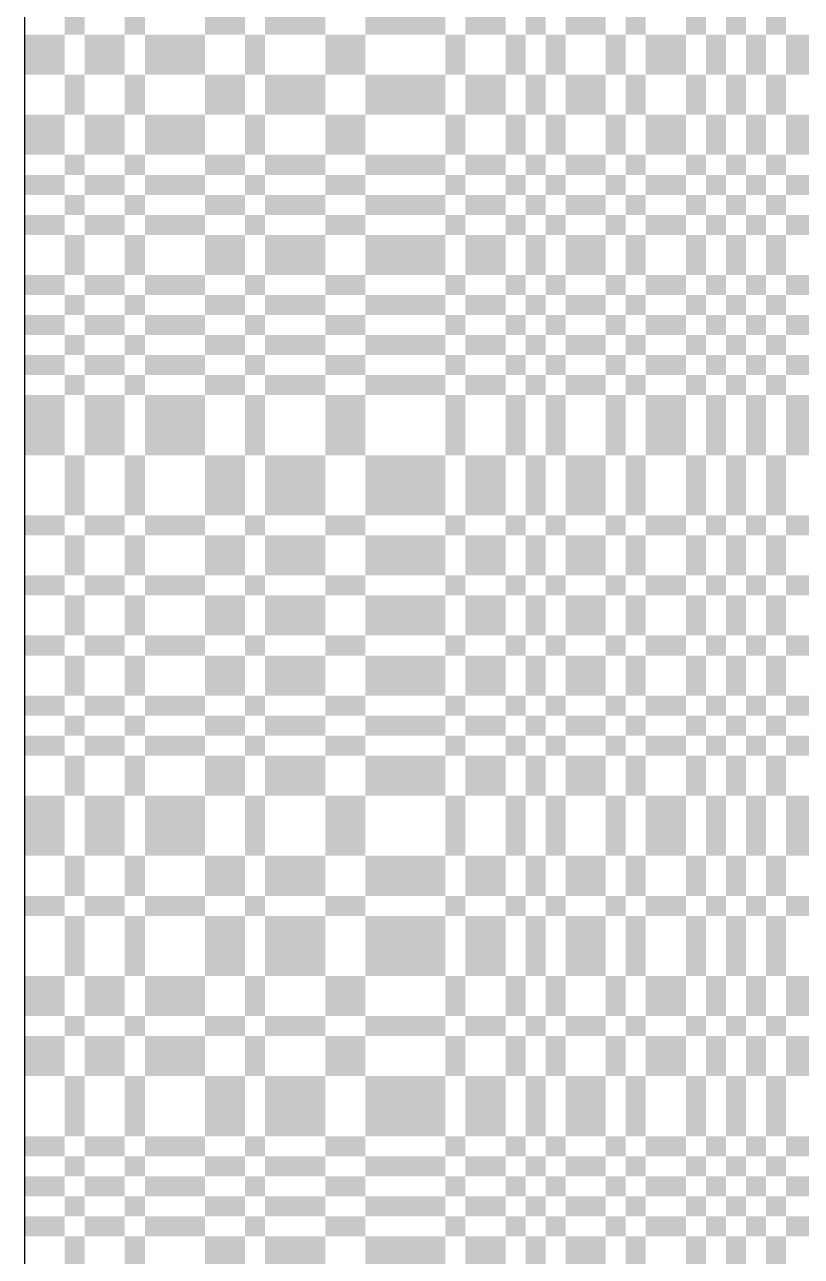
# Model space of a CAD drawing. Extents: x 0 to 200, y 0 to 200.
# Drawn here: x 20 to 35.51, y 75.6 to 100.2 of the extents above; entities that cross this region are included whole.
import ezdxf

# ---------------------------------------------------------------- set-up
doc = ezdxf.new("R2010")
doc.units = 0

msp = doc.modelspace()

# ---------------------------------------------------------------- linework, layer by layer
at = {"layer": 'CHROME'}
for points in [[(20.8, 100), (21.2, 100), (20.8, 100.4), (21.2, 100.4)], [(22, 100), (22.4, 100), (22, 100.4), (22.4, 100.4)], [(23.6, 100), (24.4, 100), (23.6, 100.4), (24.4, 100.4)], [(24.8, 100), (26, 100), (24.8, 100.4), (26, 100.4)], [(26.8, 100), (28.4, 100), (26.8, 100.4), (28.4, 100.4)], [(28.8, 100), (29.6, 100), (28.8, 100.4), (29.6, 100.4)], [(30, 100), (30.4, 100), (30, 100.4), (30.4, 100.4)], [(30.8, 100), (31.6, 100), (30.8, 100.4), (31.6, 100.4)], [(32, 100), (32.4, 100), (32, 100.4), (32.4, 100.4)], [(33.2, 100), (33.6, 100), (33.2, 100.4), (33.6, 100.4)], [(34, 100), (34.4, 100), (34, 100.4), (34.4, 100.4)], [(34.8, 100), (35.2, 100), (34.8, 100.4), (35.2, 100.4)], [(20, 99.2), (20.8, 99.2), (20, 100), (20.8, 100)], [(21.2, 99.2), (22, 99.2), (21.2, 100), (22, 100)], [(22.4, 99.2), (23.6, 99.2), (22.4, 100), (23.6, 100)], [(24.4, 99.2), (24.8, 99.2), (24.4, 100), (24.8, 100)], [(26, 99.2), (26.8, 99.2), (26, 100), (26.8, 100)], [(28.4, 99.2), (28.8, 99.2), (28.4, 100), (28.8, 100)], [(29.6, 99.2), (30, 99.2), (29.6, 100), (30, 100)], [(30.4, 99.2), (30.8, 99.2), (30.4, 100), (30.8, 100)], [(31.6, 99.2), (32, 99.2), (31.6, 100), (32, 100)], [(32.4, 99.2), (33.2, 99.2), (32.4, 100), (33.2, 100)], [(33.6, 99.2), (34, 99.2), (33.6, 100), (34, 100)], [(34.4, 99.2), (34.8, 99.2), (34.4, 100), (34.8, 100)], [(35.2, 99.2), (36.4, 99.2), (35.2, 100), (36.4, 100)], [(20.8, 98.4), (21.2, 98.4), (20.8, 99.2), (21.2, 99.2)], [(22, 98.4), (22.4, 98.4), (22, 99.2), (22.4, 99.2)], [(23.6, 98.4), (24.4, 98.4), (23.6, 99.2), (24.4, 99.2)], [(24.8, 98.4), (26, 98.4), (24.8, 99.2), (26, 99.2)], [(26.8, 98.4), (28.4, 98.4), (26.8, 99.2), (28.4, 99.2)], [(28.8, 98.4), (29.6, 98.4), (28.8, 99.2), (29.6, 99.2)], [(30, 98.4), (30.4, 98.4), (30, 99.2), (30.4, 99.2)], [(30.8, 98.4), (31.6, 98.4), (30.8, 99.2), (31.6, 99.2)], [(32, 98.4), (32.4, 98.4), (32, 99.2), (32.4, 99.2)], [(33.2, 98.4), (33.6, 98.4), (33.2, 99.2), (33.6, 99.2)], [(34, 98.4), (34.4, 98.4), (34, 99.2), (34.4, 99.2)], [(34.8, 98.4), (35.2, 98.4), (34.8, 99.2), (35.2, 99.2)], [(20, 97.6), (20.8, 97.6), (20, 98.4), (20.8, 98.4)], [(21.2, 97.6), (22, 97.6), (21.2, 98.4), (22, 98.4)], [(22.4, 97.6), (23.6, 97.6), (22.4, 98.4), (23.6, 98.4)], [(24.4, 97.6), (24.8, 97.6), (24.4, 98.4), (24.8, 98.4)], [(26, 97.6), (26.8, 97.6), (26, 98.4), (26.8, 98.4)], [(28.4, 97.6), (28.8, 97.6), (28.4, 98.4), (28.8, 98.4)], [(29.6, 97.6), (30, 97.6), (29.6, 98.4), (30, 98.4)], [(30.4, 97.6), (30.8, 97.6), (30.4, 98.4), (30.8, 98.4)], [(31.6, 97.6), (32, 97.6), (31.6, 98.4), (32, 98.4)], [(32.4, 97.6), (33.2, 97.6), (32.4, 98.4), (33.2, 98.4)], [(33.6, 97.6), (34, 97.6), (33.6, 98.4), (34, 98.4)], [(34.4, 97.6), (34.8, 97.6), (34.4, 98.4), (34.8, 98.4)], [(35.2, 97.6), (36.4, 97.6), (35.2, 98.4), (36.4, 98.4)], [(20.8, 97.2), (21.2, 97.2), (20.8, 97.6), (21.2, 97.6)], [(22, 97.2), (22.4, 97.2), (22, 97.6), (22.4, 97.6)], [(23.6, 97.2), (24.4, 97.2), (23.6, 97.6), (24.4, 97.6)], [(24.8, 97.2), (26, 97.2), (24.8, 97.6), (26, 97.6)], [(26.8, 97.2), (28.4, 97.2), (26.8, 97.6), (28.4, 97.6)], [(28.8, 97.2), (29.6, 97.2), (28.8, 97.6), (29.6, 97.6)], [(30, 97.2), (30.4, 97.2), (30, 97.6), (30.4, 97.6)], [(30.8, 97.2), (31.6, 97.2), (30.8, 97.6), (31.6, 97.6)], [(32, 97.2), (32.4, 97.2), (32, 97.6), (32.4, 97.6)], [(33.2, 97.2), (33.6, 97.2), (33.2, 97.6), (33.6, 97.6)], [(34, 97.2), (34.4, 97.2), (34, 97.6), (34.4, 97.6)], [(34.8, 97.2), (35.2, 97.2), (34.8, 97.6), (35.2, 97.6)], [(20, 96.8), (20.8, 96.8), (20, 97.2), (20.8, 97.2)], [(21.2, 96.8), (22, 96.8), (21.2, 97.2), (22, 97.2)], [(22.4, 96.8), (23.6, 96.8), (22.4, 97.2), (23.6, 97.2)], [(24.4, 96.8), (24.8, 96.8), (24.4, 97.2), (24.8, 97.2)], [(26, 96.8), (26.8, 96.8), (26, 97.2), (26.8, 97.2)], [(28.4, 96.8), (28.8, 96.8), (28.4, 97.2), (28.8, 97.2)], [(29.6, 96.8), (30, 96.8), (29.6, 97.2), (30, 97.2)], [(30.4, 96.8), (30.8, 96.8), (30.4, 97.2), (30.8, 97.2)], [(31.6, 96.8), (32, 96.8), (31.6, 97.2), (32, 97.2)], [(32.4, 96.8), (33.2, 96.8), (32.4, 97.2), (33.2, 97.2)], [(33.6, 96.8), (34, 96.8), (33.6, 97.2), (34, 97.2)], [(34.4, 96.8), (34.8, 96.8), (34.4, 97.2), (34.8, 97.2)], [(35.2, 96.8), (36.4, 96.8), (35.2, 97.2), (36.4, 97.2)], [(20.8, 96.4), (21.2, 96.4), (20.8, 96.8), (21.2, 96.8)], [(22, 96.4), (22.4, 96.4), (22, 96.8), (22.4, 96.8)], [(23.6, 96.4), (24.4, 96.4), (23.6, 96.8), (24.4, 96.8)], [(24.8, 96.4), (26, 96.4), (24.8, 96.8), (26, 96.8)], [(26.8, 96.4), (28.4, 96.4), (26.8, 96.8), (28.4, 96.8)], [(28.8, 96.4), (29.6, 96.4), (28.8, 96.8), (29.6, 96.8)], [(30, 96.4), (30.4, 96.4), (30, 96.8), (30.4, 96.8)], [(30.8, 96.4), (31.6, 96.4), (30.8, 96.8), (31.6, 96.8)], [(32, 96.4), (32.4, 96.4), (32, 96.8), (32.4, 96.8)], [(33.2, 96.4), (33.6, 96.4), (33.2, 96.8), (33.6, 96.8)], [(34, 96.4), (34.4, 96.4), (34, 96.8), (34.4, 96.8)], [(34.8, 96.4), (35.2, 96.4), (34.8, 96.8), (35.2, 96.8)], [(20, 96), (20.8, 96), (20, 96.4), (20.8, 96.4)], [(21.2, 96), (22, 96), (21.2, 96.4), (22, 96.4)], [(22.4, 96), (23.6, 96), (22.4, 96.4), (23.6, 96.4)], [(24.4, 96), (24.8, 96), (24.4, 96.4), (24.8, 96.4)], [(26, 96), (26.8, 96), (26, 96.4), (26.8, 96.4)], [(28.4, 96), (28.8, 96), (28.4, 96.4), (28.8, 96.4)], [(29.6, 96), (30, 96), (29.6, 96.4), (30, 96.4)], [(30.4, 96), (30.8, 96), (30.4, 96.4), (30.8, 96.4)], [(31.6, 96), (32, 96), (31.6, 96.4), (32, 96.4)], [(32.4, 96), (33.2, 96), (32.4, 96.4), (33.2, 96.4)], [(33.6, 96), (34, 96), (33.6, 96.4), (34, 96.4)], [(34.4, 96), (34.8, 96), (34.4, 96.4), (34.8, 96.4)], [(35.2, 96), (36.4, 96), (35.2, 96.4), (36.4, 96.4)], [(20.8, 95.2), (21.2, 95.2), (20.8, 96), (21.2, 96)], [(22, 95.2), (22.4, 95.2), (22, 96), (22.4, 96)], [(23.6, 95.2), (24.4, 95.2), (23.6, 96), (24.4, 96)], [(24.8, 95.2), (26, 95.2), (24.8, 96), (26, 96)], [(26.8, 95.2), (28.4, 95.2), (26.8, 96), (28.4, 96)], [(28.8, 95.2), (29.6, 95.2), (28.8, 96), (29.6, 96)], [(30, 95.2), (30.4, 95.2), (30, 96), (30.4, 96)], [(30.8, 95.2), (31.6, 95.2), (30.8, 96), (31.6, 96)], [(32, 95.2), (32.4, 95.2), (32, 96), (32.4, 96)], [(33.2, 95.2), (33.6, 95.2), (33.2, 96), (33.6, 96)], [(34, 95.2), (34.4, 95.2), (34, 96), (34.4, 96)], [(34.8, 95.2), (35.2, 95.2), (34.8, 96), (35.2, 96)], [(20, 94.8), (20.8, 94.8), (20, 95.2), (20.8, 95.2)], [(21.2, 94.8), (22, 94.8), (21.2, 95.2), (22, 95.2)], [(22.4, 94.8), (23.6, 94.8), (22.4, 95.2), (23.6, 95.2)], [(24.4, 94.8), (24.8, 94.8), (24.4, 95.2), (24.8, 95.2)], [(26, 94.8), (26.8, 94.8), (26, 95.2), (26.8, 95.2)], [(28.4, 94.8), (28.8, 94.8), (28.4, 95.2), (28.8, 95.2)], [(29.6, 94.8), (30, 94.8), (29.6, 95.2), (30, 95.2)], [(30.4, 94.8), (30.8, 94.8), (30.4, 95.2), (30.8, 95.2)], [(31.6, 94.8), (32, 94.8), (31.6, 95.2), (32, 95.2)], [(32.4, 94.8), (33.2, 94.8), (32.4, 95.2), (33.2, 95.2)], [(33.6, 94.8), (34, 94.8), (33.6, 95.2), (34, 95.2)], [(34.4, 94.8), (34.8, 94.8), (34.4, 95.2), (34.8, 95.2)], [(35.2, 94.8), (36.4, 94.8), (35.2, 95.2), (36.4, 95.2)], [(20.8, 94.4), (21.2, 94.4), (20.8, 94.8), (21.2, 94.8)], [(22, 94.4), (22.4, 94.4), (22, 94.8), (22.4, 94.8)], [(23.6, 94.4), (24.4, 94.4), (23.6, 94.8), (24.4, 94.8)], [(24.8, 94.4), (26, 94.4), (24.8, 94.8), (26, 94.8)], [(26.8, 94.4), (28.4, 94.4), (26.8, 94.8), (28.4, 94.8)], [(28.8, 94.4), (29.6, 94.4), (28.8, 94.8), (29.6, 94.8)], [(30, 94.4), (30.4, 94.4), (30, 94.8), (30.4, 94.8)], [(30.8, 94.4), (31.6, 94.4), (30.8, 94.8), (31.6, 94.8)], [(32, 94.4), (32.4, 94.4), (32, 94.8), (32.4, 94.8)], [(33.2, 94.4), (33.6, 94.4), (33.2, 94.8), (33.6, 94.8)], [(34, 94.4), (34.4, 94.4), (34, 94.8), (34.4, 94.8)], [(34.8, 94.4), (35.2, 94.4), (34.8, 94.8), (35.2, 94.8)], [(20, 94), (20.8, 94), (20, 94.4), (20.8, 94.4)], [(21.2, 94), (22, 94), (21.2, 94.4), (22, 94.4)], [(22.4, 94), (23.6, 94), (22.4, 94.4), (23.6, 94.4)], [(24.4, 94), (24.8, 94), (24.4, 94.4), (24.8, 94.4)], [(26, 94), (26.8, 94), (26, 94.4), (26.8, 94.4)], [(28.4, 94), (28.8, 94), (28.4, 94.4), (28.8, 94.4)], [(29.6, 94), (30, 94), (29.6, 94.4), (30, 94.4)], [(30.4, 94), (30.8, 94), (30.4, 94.4), (30.8, 94.4)], [(31.6, 94), (32, 94), (31.6, 94.4), (32, 94.4)], [(32.4, 94), (33.2, 94), (32.4, 94.4), (33.2, 94.4)], [(33.6, 94), (34, 94), (33.6, 94.4), (34, 94.4)], [(34.4, 94), (34.8, 94), (34.4, 94.4), (34.8, 94.4)], [(35.2, 94), (36.4, 94), (35.2, 94.4), (36.4, 94.4)], [(20.8, 93.6), (21.2, 93.6), (20.8, 94), (21.2, 94)], [(22, 93.6), (22.4, 93.6), (22, 94), (22.4, 94)], [(23.6, 93.6), (24.4, 93.6), (23.6, 94), (24.4, 94)], [(24.8, 93.6), (26, 93.6), (24.8, 94), (26, 94)], [(26.8, 93.6), (28.4, 93.6), (26.8, 94), (28.4, 94)], [(28.8, 93.6), (29.6, 93.6), (28.8, 94), (29.6, 94)], [(30, 93.6), (30.4, 93.6), (30, 94), (30.4, 94)], [(30.8, 93.6), (31.6, 93.6), (30.8, 94), (31.6, 94)], [(32, 93.6), (32.4, 93.6), (32, 94), (32.4, 94)], [(33.2, 93.6), (33.6, 93.6), (33.2, 94), (33.6, 94)], [(34, 93.6), (34.4, 93.6), (34, 94), (34.4, 94)], [(34.8, 93.6), (35.2, 93.6), (34.8, 94), (35.2, 94)], [(20, 93.2), (20.8, 93.2), (20, 93.6), (20.8, 93.6)], [(21.2, 93.2), (22, 93.2), (21.2, 93.6), (22, 93.6)], [(22.4, 93.2), (23.6, 93.2), (22.4, 93.6), (23.6, 93.6)], [(24.4, 93.2), (24.8, 93.2), (24.4, 93.6), (24.8, 93.6)], [(26, 93.2), (26.8, 93.2), (26, 93.6), (26.8, 93.6)], [(28.4, 93.2), (28.8, 93.2), (28.4, 93.6), (28.8, 93.6)], [(29.6, 93.2), (30, 93.2), (29.6, 93.6), (30, 93.6)], [(30.4, 93.2), (30.8, 93.2), (30.4, 93.6), (30.8, 93.6)], [(31.6, 93.2), (32, 93.2), (31.6, 93.6), (32, 93.6)], [(32.4, 93.2), (33.2, 93.2), (32.4, 93.6), (33.2, 93.6)], [(33.6, 93.2), (34, 93.2), (33.6, 93.6), (34, 93.6)], [(34.4, 93.2), (34.8, 93.2), (34.4, 93.6), (34.8, 93.6)], [(35.2, 93.2), (36.4, 93.2), (35.2, 93.6), (36.4, 93.6)], [(20.8, 92.8), (21.2, 92.8), (20.8, 93.2), (21.2, 93.2)], [(22, 92.8), (22.4, 92.8), (22, 93.2), (22.4, 93.2)], [(23.6, 92.8), (24.4, 92.8), (23.6, 93.2), (24.4, 93.2)], [(24.8, 92.8), (26, 92.8), (24.8, 93.2), (26, 93.2)], [(26.8, 92.8), (28.4, 92.8), (26.8, 93.2), (28.4, 93.2)], [(28.8, 92.8), (29.6, 92.8), (28.8, 93.2), (29.6, 93.2)], [(30, 92.8), (30.4, 92.8), (30, 93.2), (30.4, 93.2)], [(30.8, 92.8), (31.6, 92.8), (30.8, 93.2), (31.6, 93.2)], [(32, 92.8), (32.4, 92.8), (32, 93.2), (32.4, 93.2)], [(33.2, 92.8), (33.6, 92.8), (33.2, 93.2), (33.6, 93.2)], [(34, 92.8), (34.4, 92.8), (34, 93.2), (34.4, 93.2)], [(34.8, 92.8), (35.2, 92.8), (34.8, 93.2), (35.2, 93.2)], [(20, 91.6), (20.8, 91.6), (20, 92.8), (20.8, 92.8)], [(21.2, 91.6), (22, 91.6), (21.2, 92.8), (22, 92.8)], [(22.4, 91.6), (23.6, 91.6), (22.4, 92.8), (23.6, 92.8)], [(24.4, 91.6), (24.8, 91.6), (24.4, 92.8), (24.8, 92.8)], [(26, 91.6), (26.8, 91.6), (26, 92.8), (26.8, 92.8)], [(28.4, 91.6), (28.8, 91.6), (28.4, 92.8), (28.8, 92.8)], [(29.6, 91.6), (30, 91.6), (29.6, 92.8), (30, 92.8)], [(30.4, 91.6), (30.8, 91.6), (30.4, 92.8), (30.8, 92.8)], [(31.6, 91.6), (32, 91.6), (31.6, 92.8), (32, 92.8)], [(32.4, 91.6), (33.2, 91.6), (32.4, 92.8), (33.2, 92.8)], [(33.6, 91.6), (34, 91.6), (33.6, 92.8), (34, 92.8)], [(34.4, 91.6), (34.8, 91.6), (34.4, 92.8), (34.8, 92.8)], [(35.2, 91.6), (36.4, 91.6), (35.2, 92.8), (36.4, 92.8)], [(20.8, 90.4), (21.2, 90.4), (20.8, 91.6), (21.2, 91.6)], [(22, 90.4), (22.4, 90.4), (22, 91.6), (22.4, 91.6)], [(23.6, 90.4), (24.4, 90.4), (23.6, 91.6), (24.4, 91.6)], [(24.8, 90.4), (26, 90.4), (24.8, 91.6), (26, 91.6)], [(26.8, 90.4), (28.4, 90.4), (26.8, 91.6), (28.4, 91.6)], [(28.8, 90.4), (29.6, 90.4), (28.8, 91.6), (29.6, 91.6)], [(30, 90.4), (30.4, 90.4), (30, 91.6), (30.4, 91.6)], [(30.8, 90.4), (31.6, 90.4), (30.8, 91.6), (31.6, 91.6)], [(32, 90.4), (32.4, 90.4), (32, 91.6), (32.4, 91.6)], [(33.2, 90.4), (33.6, 90.4), (33.2, 91.6), (33.6, 91.6)], [(34, 90.4), (34.4, 90.4), (34, 91.6), (34.4, 91.6)], [(34.8, 90.4), (35.2, 90.4), (34.8, 91.6), (35.2, 91.6)], [(20, 90), (20.8, 90), (20, 90.4), (20.8, 90.4)], [(21.2, 90), (22, 90), (21.2, 90.4), (22, 90.4)], [(22.4, 90), (23.6, 90), (22.4, 90.4), (23.6, 90.4)], [(24.4, 90), (24.8, 90), (24.4, 90.4), (24.8, 90.4)], [(26, 90), (26.8, 90), (26, 90.4), (26.8, 90.4)], [(28.4, 90), (28.8, 90), (28.4, 90.4), (28.8, 90.4)], [(29.6, 90), (30, 90), (29.6, 90.4), (30, 90.4)], [(30.4, 90), (30.8, 90), (30.4, 90.4), (30.8, 90.4)], [(31.6, 90), (32, 90), (31.6, 90.4), (32, 90.4)], [(32.4, 90), (33.2, 90), (32.4, 90.4), (33.2, 90.4)], [(33.6, 90), (34, 90), (33.6, 90.4), (34, 90.4)], [(34.4, 90), (34.8, 90), (34.4, 90.4), (34.8, 90.4)], [(35.2, 90), (36.4, 90), (35.2, 90.4), (36.4, 90.4)], [(20.8, 89.2), (21.2, 89.2), (20.8, 90), (21.2, 90)], [(22, 89.2), (22.4, 89.2), (22, 90), (22.4, 90)], [(23.6, 89.2), (24.4, 89.2), (23.6, 90), (24.4, 90)], [(24.8, 89.2), (26, 89.2), (24.8, 90), (26, 90)], [(26.8, 89.2), (28.4, 89.2), (26.8, 90), (28.4, 90)], [(28.8, 89.2), (29.6, 89.2), (28.8, 90), (29.6, 90)], [(30, 89.2), (30.4, 89.2), (30, 90), (30.4, 90)], [(30.8, 89.2), (31.6, 89.2), (30.8, 90), (31.6, 90)], [(32, 89.2), (32.4, 89.2), (32, 90), (32.4, 90)], [(33.2, 89.2), (33.6, 89.2), (33.2, 90), (33.6, 90)], [(34, 89.2), (34.4, 89.2), (34, 90), (34.4, 90)], [(34.8, 89.2), (35.2, 89.2), (34.8, 90), (35.2, 90)], [(20, 88.8), (20.8, 88.8), (20, 89.2), (20.8, 89.2)], [(21.2, 88.8), (22, 88.8), (21.2, 89.2), (22, 89.2)], [(22.4, 88.8), (23.6, 88.8), (22.4, 89.2), (23.6, 89.2)], [(24.4, 88.8), (24.8, 88.8), (24.4, 89.2), (24.8, 89.2)], [(26, 88.8), (26.8, 88.8), (26, 89.2), (26.8, 89.2)], [(28.4, 88.8), (28.8, 88.8), (28.4, 89.2), (28.8, 89.2)], [(29.6, 88.8), (30, 88.8), (29.6, 89.2), (30, 89.2)], [(30.4, 88.8), (30.8, 88.8), (30.4, 89.2), (30.8, 89.2)], [(31.6, 88.8), (32, 88.8), (31.6, 89.2), (32, 89.2)], [(32.4, 88.8), (33.2, 88.8), (32.4, 89.2), (33.2, 89.2)], [(33.6, 88.8), (34, 88.8), (33.6, 89.2), (34, 89.2)], [(34.4, 88.8), (34.8, 88.8), (34.4, 89.2), (34.8, 89.2)], [(35.2, 88.8), (36.4, 88.8), (35.2, 89.2), (36.4, 89.2)], [(20.8, 88), (21.2, 88), (20.8, 88.8), (21.2, 88.8)], [(22, 88), (22.4, 88), (22, 88.8), (22.4, 88.8)], [(23.6, 88), (24.4, 88), (23.6, 88.8), (24.4, 88.8)], [(24.8, 88), (26, 88), (24.8, 88.8), (26, 88.8)], [(26.8, 88), (28.4, 88), (26.8, 88.8), (28.4, 88.8)], [(28.8, 88), (29.6, 88), (28.8, 88.8), (29.6, 88.8)], [(30, 88), (30.4, 88), (30, 88.8), (30.4, 88.8)], [(30.8, 88), (31.6, 88), (30.8, 88.8), (31.6, 88.8)], [(32, 88), (32.4, 88), (32, 88.8), (32.4, 88.8)], [(33.2, 88), (33.6, 88), (33.2, 88.8), (33.6, 88.8)], [(34, 88), (34.4, 88), (34, 88.8), (34.4, 88.8)], [(34.8, 88), (35.2, 88), (34.8, 88.8), (35.2, 88.8)], [(20, 87.6), (20.8, 87.6), (20, 88), (20.8, 88)], [(21.2, 87.6), (22, 87.6), (21.2, 88), (22, 88)], [(22.4, 87.6), (23.6, 87.6), (22.4, 88), (23.6, 88)], [(24.4, 87.6), (24.8, 87.6), (24.4, 88), (24.8, 88)], [(26, 87.6), (26.8, 87.6), (26, 88), (26.8, 88)], [(28.4, 87.6), (28.8, 87.6), (28.4, 88), (28.8, 88)], [(29.6, 87.6), (30, 87.6), (29.6, 88), (30, 88)], [(30.4, 87.6), (30.8, 87.6), (30.4, 88), (30.8, 88)], [(31.6, 87.6), (32, 87.6), (31.6, 88), (32, 88)], [(32.4, 87.6), (33.2, 87.6), (32.4, 88), (33.2, 88)], [(33.6, 87.6), (34, 87.6), (33.6, 88), (34, 88)], [(34.4, 87.6), (34.8, 87.6), (34.4, 88), (34.8, 88)], [(35.2, 87.6), (36.4, 87.6), (35.2, 88), (36.4, 88)], [(20.8, 86.8), (21.2, 86.8), (20.8, 87.6), (21.2, 87.6)], [(22, 86.8), (22.4, 86.8), (22, 87.6), (22.4, 87.6)], [(23.6, 86.8), (24.4, 86.8), (23.6, 87.6), (24.4, 87.6)], [(24.8, 86.8), (26, 86.8), (24.8, 87.6), (26, 87.6)], [(26.8, 86.8), (28.4, 86.8), (26.8, 87.6), (28.4, 87.6)], [(28.8, 86.8), (29.6, 86.8), (28.8, 87.6), (29.6, 87.6)], [(30, 86.8), (30.4, 86.8), (30, 87.6), (30.4, 87.6)], [(30.8, 86.8), (31.6, 86.8), (30.8, 87.6), (31.6, 87.6)], [(32, 86.8), (32.4, 86.8), (32, 87.6), (32.4, 87.6)], [(33.2, 86.8), (33.6, 86.8), (33.2, 87.6), (33.6, 87.6)], [(34, 86.8), (34.4, 86.8), (34, 87.6), (34.4, 87.6)], [(34.8, 86.8), (35.2, 86.8), (34.8, 87.6), (35.2, 87.6)], [(20, 86.4), (20.8, 86.4), (20, 86.8), (20.8, 86.8)], [(21.2, 86.4), (22, 86.4), (21.2, 86.8), (22, 86.8)], [(22.4, 86.4), (23.6, 86.4), (22.4, 86.8), (23.6, 86.8)], [(24.4, 86.4), (24.8, 86.4), (24.4, 86.8), (24.8, 86.8)], [(26, 86.4), (26.8, 86.4), (26, 86.8), (26.8, 86.8)], [(28.4, 86.4), (28.8, 86.4), (28.4, 86.8), (28.8, 86.8)], [(29.6, 86.4), (30, 86.4), (29.6, 86.8), (30, 86.8)], [(30.4, 86.4), (30.8, 86.4), (30.4, 86.8), (30.8, 86.8)], [(31.6, 86.4), (32, 86.4), (31.6, 86.8), (32, 86.8)], [(32.4, 86.4), (33.2, 86.4), (32.4, 86.8), (33.2, 86.8)], [(33.6, 86.4), (34, 86.4), (33.6, 86.8), (34, 86.8)], [(34.4, 86.4), (34.8, 86.4), (34.4, 86.8), (34.8, 86.8)], [(35.2, 86.4), (36.4, 86.4), (35.2, 86.8), (36.4, 86.8)], [(20.8, 86), (21.2, 86), (20.8, 86.4), (21.2, 86.4)], [(22, 86), (22.4, 86), (22, 86.4), (22.4, 86.4)], [(23.6, 86), (24.4, 86), (23.6, 86.4), (24.4, 86.4)], [(24.8, 86), (26, 86), (24.8, 86.4), (26, 86.4)], [(26.8, 86), (28.4, 86), (26.8, 86.4), (28.4, 86.4)], [(28.8, 86), (29.6, 86), (28.8, 86.4), (29.6, 86.4)], [(30, 86), (30.4, 86), (30, 86.4), (30.4, 86.4)], [(30.8, 86), (31.6, 86), (30.8, 86.4), (31.6, 86.4)], [(32, 86), (32.4, 86), (32, 86.4), (32.4, 86.4)], [(33.2, 86), (33.6, 86), (33.2, 86.4), (33.6, 86.4)], [(34, 86), (34.4, 86), (34, 86.4), (34.4, 86.4)], [(34.8, 86), (35.2, 86), (34.8, 86.4), (35.2, 86.4)], [(20, 85.6), (20.8, 85.6), (20, 86), (20.8, 86)], [(21.2, 85.6), (22, 85.6), (21.2, 86), (22, 86)], [(22.4, 85.6), (23.6, 85.6), (22.4, 86), (23.6, 86)], [(24.4, 85.6), (24.8, 85.6), (24.4, 86), (24.8, 86)], [(26, 85.6), (26.8, 85.6), (26, 86), (26.8, 86)], [(28.4, 85.6), (28.8, 85.6), (28.4, 86), (28.8, 86)], [(29.6, 85.6), (30, 85.6), (29.6, 86), (30, 86)], [(30.4, 85.6), (30.8, 85.6), (30.4, 86), (30.8, 86)], [(31.6, 85.6), (32, 85.6), (31.6, 86), (32, 86)], [(32.4, 85.6), (33.2, 85.6), (32.4, 86), (33.2, 86)], [(33.6, 85.6), (34, 85.6), (33.6, 86), (34, 86)], [(34.4, 85.6), (34.8, 85.6), (34.4, 86), (34.8, 86)], [(35.2, 85.6), (36.4, 85.6), (35.2, 86), (36.4, 86)], [(20.8, 84.8), (21.2, 84.8), (20.8, 85.6), (21.2, 85.6)], [(22, 84.8), (22.4, 84.8), (22, 85.6), (22.4, 85.6)], [(23.6, 84.8), (24.4, 84.8), (23.6, 85.6), (24.4, 85.6)], [(24.8, 84.8), (26, 84.8), (24.8, 85.6), (26, 85.6)], [(26.8, 84.8), (28.4, 84.8), (26.8, 85.6), (28.4, 85.6)], [(28.8, 84.8), (29.6, 84.8), (28.8, 85.6), (29.6, 85.6)], [(30, 84.8), (30.4, 84.8), (30, 85.6), (30.4, 85.6)], [(30.8, 84.8), (31.6, 84.8), (30.8, 85.6), (31.6, 85.6)], [(32, 84.8), (32.4, 84.8), (32, 85.6), (32.4, 85.6)], [(33.2, 84.8), (33.6, 84.8), (33.2, 85.6), (33.6, 85.6)], [(34, 84.8), (34.4, 84.8), (34, 85.6), (34.4, 85.6)], [(34.8, 84.8), (35.2, 84.8), (34.8, 85.6), (35.2, 85.6)], [(20, 83.6), (20.8, 83.6), (20, 84.8), (20.8, 84.8)], [(21.2, 83.6), (22, 83.6), (21.2, 84.8), (22, 84.8)], [(22.4, 83.6), (23.6, 83.6), (22.4, 84.8), (23.6, 84.8)], [(24.4, 83.6), (24.8, 83.6), (24.4, 84.8), (24.8, 84.8)], [(26, 83.6), (26.8, 83.6), (26, 84.8), (26.8, 84.8)], [(28.4, 83.6), (28.8, 83.6), (28.4, 84.8), (28.8, 84.8)], [(29.6, 83.6), (30, 83.6), (29.6, 84.8), (30, 84.8)], [(30.4, 83.6), (30.8, 83.6), (30.4, 84.8), (30.8, 84.8)], [(31.6, 83.6), (32, 83.6), (31.6, 84.8), (32, 84.8)], [(32.4, 83.6), (33.2, 83.6), (32.4, 84.8), (33.2, 84.8)], [(33.6, 83.6), (34, 83.6), (33.6, 84.8), (34, 84.8)], [(34.4, 83.6), (34.8, 83.6), (34.4, 84.8), (34.8, 84.8)], [(35.2, 83.6), (36.4, 83.6), (35.2, 84.8), (36.4, 84.8)], [(20.8, 82.8), (21.2, 82.8), (20.8, 83.6), (21.2, 83.6)], [(22, 82.8), (22.4, 82.8), (22, 83.6), (22.4, 83.6)], [(23.6, 82.8), (24.4, 82.8), (23.6, 83.6), (24.4, 83.6)], [(24.8, 82.8), (26, 82.8), (24.8, 83.6), (26, 83.6)], [(26.8, 82.8), (28.4, 82.8), (26.8, 83.6), (28.4, 83.6)], [(28.8, 82.8), (29.6, 82.8), (28.8, 83.6), (29.6, 83.6)], [(30, 82.8), (30.4, 82.8), (30, 83.6), (30.4, 83.6)], [(30.8, 82.8), (31.6, 82.8), (30.8, 83.6), (31.6, 83.6)], [(32, 82.8), (32.4, 82.8), (32, 83.6), (32.4, 83.6)], [(33.2, 82.8), (33.6, 82.8), (33.2, 83.6), (33.6, 83.6)], [(34, 82.8), (34.4, 82.8), (34, 83.6), (34.4, 83.6)], [(34.8, 82.8), (35.2, 82.8), (34.8, 83.6), (35.2, 83.6)], [(20, 82.4), (20.8, 82.4), (20, 82.8), (20.8, 82.8)], [(21.2, 82.4), (22, 82.4), (21.2, 82.8), (22, 82.8)], [(22.4, 82.4), (23.6, 82.4), (22.4, 82.8), (23.6, 82.8)], [(24.4, 82.4), (24.8, 82.4), (24.4, 82.8), (24.8, 82.8)], [(26, 82.4), (26.8, 82.4), (26, 82.8), (26.8, 82.8)], [(28.4, 82.4), (28.8, 82.4), (28.4, 82.8), (28.8, 82.8)], [(29.6, 82.4), (30, 82.4), (29.6, 82.8), (30, 82.8)], [(30.4, 82.4), (30.8, 82.4), (30.4, 82.8), (30.8, 82.8)], [(31.6, 82.4), (32, 82.4), (31.6, 82.8), (32, 82.8)], [(32.4, 82.4), (33.2, 82.4), (32.4, 82.8), (33.2, 82.8)], [(33.6, 82.4), (34, 82.4), (33.6, 82.8), (34, 82.8)], [(34.4, 82.4), (34.8, 82.4), (34.4, 82.8), (34.8, 82.8)], [(35.2, 82.4), (36.4, 82.4), (35.2, 82.8), (36.4, 82.8)], [(20.8, 81.2), (21.2, 81.2), (20.8, 82.4), (21.2, 82.4)], [(22, 81.2), (22.4, 81.2), (22, 82.4), (22.4, 82.4)], [(23.6, 81.2), (24.4, 81.2), (23.6, 82.4), (24.4, 82.4)], [(24.8, 81.2), (26, 81.2), (24.8, 82.4), (26, 82.4)], [(26.8, 81.2), (28.4, 81.2), (26.8, 82.4), (28.4, 82.4)], [(28.8, 81.2), (29.6, 81.2), (28.8, 82.4), (29.6, 82.4)], [(30, 81.2), (30.4, 81.2), (30, 82.4), (30.4, 82.4)], [(30.8, 81.2), (31.6, 81.2), (30.8, 82.4), (31.6, 82.4)], [(32, 81.2), (32.4, 81.2), (32, 82.4), (32.4, 82.4)], [(33.2, 81.2), (33.6, 81.2), (33.2, 82.4), (33.6, 82.4)], [(34, 81.2), (34.4, 81.2), (34, 82.4), (34.4, 82.4)], [(34.8, 81.2), (35.2, 81.2), (34.8, 82.4), (35.2, 82.4)], [(20, 80.4), (20.8, 80.4), (20, 81.2), (20.8, 81.2)], [(21.2, 80.4), (22, 80.4), (21.2, 81.2), (22, 81.2)], [(22.4, 80.4), (23.6, 80.4), (22.4, 81.2), (23.6, 81.2)], [(24.4, 80.4), (24.8, 80.4), (24.4, 81.2), (24.8, 81.2)], [(26, 80.4), (26.8, 80.4), (26, 81.2), (26.8, 81.2)], [(28.4, 80.4), (28.8, 80.4), (28.4, 81.2), (28.8, 81.2)], [(29.6, 80.4), (30, 80.4), (29.6, 81.2), (30, 81.2)], [(30.4, 80.4), (30.8, 80.4), (30.4, 81.2), (30.8, 81.2)], [(31.6, 80.4), (32, 80.4), (31.6, 81.2), (32, 81.2)], [(32.4, 80.4), (33.2, 80.4), (32.4, 81.2), (33.2, 81.2)], [(33.6, 80.4), (34, 80.4), (33.6, 81.2), (34, 81.2)], [(34.4, 80.4), (34.8, 80.4), (34.4, 81.2), (34.8, 81.2)], [(35.2, 80.4), (36.4, 80.4), (35.2, 81.2), (36.4, 81.2)], [(20.8, 80), (21.2, 80), (20.8, 80.4), (21.2, 80.4)], [(22, 80), (22.4, 80), (22, 80.4), (22.4, 80.4)], [(23.6, 80), (24.4, 80), (23.6, 80.4), (24.4, 80.4)], [(24.8, 80), (26, 80), (24.8, 80.4), (26, 80.4)], [(26.8, 80), (28.4, 80), (26.8, 80.4), (28.4, 80.4)], [(28.8, 80), (29.6, 80), (28.8, 80.4), (29.6, 80.4)], [(30, 80), (30.4, 80), (30, 80.4), (30.4, 80.4)], [(30.8, 80), (31.6, 80), (30.8, 80.4), (31.6, 80.4)], [(32, 80), (32.4, 80), (32, 80.4), (32.4, 80.4)], [(33.2, 80), (33.6, 80), (33.2, 80.4), (33.6, 80.4)], [(34, 80), (34.4, 80), (34, 80.4), (34.4, 80.4)], [(34.8, 80), (35.2, 80), (34.8, 80.4), (35.2, 80.4)], [(20, 79.2), (20.8, 79.2), (20, 80), (20.8, 80)], [(21.2, 79.2), (22, 79.2), (21.2, 80), (22, 80)], [(22.4, 79.2), (23.6, 79.2), (22.4, 80), (23.6, 80)], [(24.4, 79.2), (24.8, 79.2), (24.4, 80), (24.8, 80)], [(26, 79.2), (26.8, 79.2), (26, 80), (26.8, 80)], [(28.4, 79.2), (28.8, 79.2), (28.4, 80), (28.8, 80)], [(29.6, 79.2), (30, 79.2), (29.6, 80), (30, 80)], [(30.4, 79.2), (30.8, 79.2), (30.4, 80), (30.8, 80)], [(31.6, 79.2), (32, 79.2), (31.6, 80), (32, 80)], [(32.4, 79.2), (33.2, 79.2), (32.4, 80), (33.2, 80)], [(33.6, 79.2), (34, 79.2), (33.6, 80), (34, 80)], [(34.4, 79.2), (34.8, 79.2), (34.4, 80), (34.8, 80)], [(35.2, 79.2), (36.4, 79.2), (35.2, 80), (36.4, 80)], [(20.8, 78), (21.2, 78), (20.8, 79.2), (21.2, 79.2)], [(22, 78), (22.4, 78), (22, 79.2), (22.4, 79.2)], [(23.6, 78), (24.4, 78), (23.6, 79.2), (24.4, 79.2)], [(24.8, 78), (26, 78), (24.8, 79.2), (26, 79.2)], [(26.8, 78), (28.4, 78), (26.8, 79.2), (28.4, 79.2)], [(28.8, 78), (29.6, 78), (28.8, 79.2), (29.6, 79.2)], [(30, 78), (30.4, 78), (30, 79.2), (30.4, 79.2)], [(30.8, 78), (31.6, 78), (30.8, 79.2), (31.6, 79.2)], [(32, 78), (32.4, 78), (32, 79.2), (32.4, 79.2)], [(33.2, 78), (33.6, 78), (33.2, 79.2), (33.6, 79.2)], [(34, 78), (34.4, 78), (34, 79.2), (34.4, 79.2)], [(34.8, 78), (35.2, 78), (34.8, 79.2), (35.2, 79.2)], [(20, 77.6), (20.8, 77.6), (20, 78), (20.8, 78)], [(21.2, 77.6), (22, 77.6), (21.2, 78), (22, 78)], [(22.4, 77.6), (23.6, 77.6), (22.4, 78), (23.6, 78)], [(24.4, 77.6), (24.8, 77.6), (24.4, 78), (24.8, 78)], [(26, 77.6), (26.8, 77.6), (26, 78), (26.8, 78)], [(28.4, 77.6), (28.8, 77.6), (28.4, 78), (28.8, 78)], [(29.6, 77.6), (30, 77.6), (29.6, 78), (30, 78)], [(30.4, 77.6), (30.8, 77.6), (30.4, 78), (30.8, 78)], [(31.6, 77.6), (32, 77.6), (31.6, 78), (32, 78)], [(32.4, 77.6), (33.2, 77.6), (32.4, 78), (33.2, 78)], [(33.6, 77.6), (34, 77.6), (33.6, 78), (34, 78)], [(34.4, 77.6), (34.8, 77.6), (34.4, 78), (34.8, 78)], [(35.2, 77.6), (36.4, 77.6), (35.2, 78), (36.4, 78)], [(20.8, 77.2), (21.2, 77.2), (20.8, 77.6), (21.2, 77.6)], [(22, 77.2), (22.4, 77.2), (22, 77.6), (22.4, 77.6)], [(23.6, 77.2), (24.4, 77.2), (23.6, 77.6), (24.4, 77.6)], [(24.8, 77.2), (26, 77.2), (24.8, 77.6), (26, 77.6)], [(26.8, 77.2), (28.4, 77.2), (26.8, 77.6), (28.4, 77.6)], [(28.8, 77.2), (29.6, 77.2), (28.8, 77.6), (29.6, 77.6)], [(30, 77.2), (30.4, 77.2), (30, 77.6), (30.4, 77.6)], [(30.8, 77.2), (31.6, 77.2), (30.8, 77.6), (31.6, 77.6)], [(32, 77.2), (32.4, 77.2), (32, 77.6), (32.4, 77.6)], [(33.2, 77.2), (33.6, 77.2), (33.2, 77.6), (33.6, 77.6)], [(34, 77.2), (34.4, 77.2), (34, 77.6), (34.4, 77.6)], [(34.8, 77.2), (35.2, 77.2), (34.8, 77.6), (35.2, 77.6)], [(20, 76.8), (20.8, 76.8), (20, 77.2), (20.8, 77.2)], [(21.2, 76.8), (22, 76.8), (21.2, 77.2), (22, 77.2)], [(22.4, 76.8), (23.6, 76.8), (22.4, 77.2), (23.6, 77.2)], [(24.4, 76.8), (24.8, 76.8), (24.4, 77.2), (24.8, 77.2)], [(26, 76.8), (26.8, 76.8), (26, 77.2), (26.8, 77.2)], [(28.4, 76.8), (28.8, 76.8), (28.4, 77.2), (28.8, 77.2)], [(29.6, 76.8), (30, 76.8), (29.6, 77.2), (30, 77.2)], [(30.4, 76.8), (30.8, 76.8), (30.4, 77.2), (30.8, 77.2)], [(31.6, 76.8), (32, 76.8), (31.6, 77.2), (32, 77.2)], [(32.4, 76.8), (33.2, 76.8), (32.4, 77.2), (33.2, 77.2)], [(33.6, 76.8), (34, 76.8), (33.6, 77.2), (34, 77.2)], [(34.4, 76.8), (34.8, 76.8), (34.4, 77.2), (34.8, 77.2)], [(35.2, 76.8), (36.4, 76.8), (35.2, 77.2), (36.4, 77.2)], [(20.8, 76.4), (21.2, 76.4), (20.8, 76.8), (21.2, 76.8)], [(22, 76.4), (22.4, 76.4), (22, 76.8), (22.4, 76.8)], [(23.6, 76.4), (24.4, 76.4), (23.6, 76.8), (24.4, 76.8)], [(24.8, 76.4), (26, 76.4), (24.8, 76.8), (26, 76.8)], [(26.8, 76.4), (28.4, 76.4), (26.8, 76.8), (28.4, 76.8)], [(28.8, 76.4), (29.6, 76.4), (28.8, 76.8), (29.6, 76.8)], [(30, 76.4), (30.4, 76.4), (30, 76.8), (30.4, 76.8)], [(30.8, 76.4), (31.6, 76.4), (30.8, 76.8), (31.6, 76.8)], [(32, 76.4), (32.4, 76.4), (32, 76.8), (32.4, 76.8)], [(33.2, 76.4), (33.6, 76.4), (33.2, 76.8), (33.6, 76.8)], [(34, 76.4), (34.4, 76.4), (34, 76.8), (34.4, 76.8)], [(34.8, 76.4), (35.2, 76.4), (34.8, 76.8), (35.2, 76.8)], [(20, 76), (20.8, 76), (20, 76.4), (20.8, 76.4)], [(21.2, 76), (22, 76), (21.2, 76.4), (22, 76.4)], [(22.4, 76), (23.6, 76), (22.4, 76.4), (23.6, 76.4)], [(24.4, 76), (24.8, 76), (24.4, 76.4), (24.8, 76.4)], [(26, 76), (26.8, 76), (26, 76.4), (26.8, 76.4)], [(28.4, 76), (28.8, 76), (28.4, 76.4), (28.8, 76.4)], [(29.6, 76), (30, 76), (29.6, 76.4), (30, 76.4)], [(30.4, 76), (30.8, 76), (30.4, 76.4), (30.8, 76.4)], [(31.6, 76), (32, 76), (31.6, 76.4), (32, 76.4)], [(32.4, 76), (33.2, 76), (32.4, 76.4), (33.2, 76.4)], [(33.6, 76), (34, 76), (33.6, 76.4), (34, 76.4)], [(34.4, 76), (34.8, 76), (34.4, 76.4), (34.8, 76.4)], [(35.2, 76), (36.4, 76), (35.2, 76.4), (36.4, 76.4)], [(20.8, 75.2), (21.2, 75.2), (20.8, 76), (21.2, 76)], [(22, 75.2), (22.4, 75.2), (22, 76), (22.4, 76)], [(23.6, 75.2), (24.4, 75.2), (23.6, 76), (24.4, 76)], [(24.8, 75.2), (26, 75.2), (24.8, 76), (26, 76)], [(26.8, 75.2), (28.4, 75.2), (26.8, 76), (28.4, 76)], [(28.8, 75.2), (29.6, 75.2), (28.8, 76), (29.6, 76)], [(30, 75.2), (30.4, 75.2), (30, 76), (30.4, 76)], [(30.8, 75.2), (31.6, 75.2), (30.8, 76), (31.6, 76)], [(32, 75.2), (32.4, 75.2), (32, 76), (32.4, 76)], [(33.2, 75.2), (33.6, 75.2), (33.2, 76), (33.6, 76)], [(34, 75.2), (34.4, 75.2), (34, 76), (34.4, 76)], [(34.8, 75.2), (35.2, 75.2), (34.8, 76), (35.2, 76)]]:
    msp.add_solid(points, dxfattribs=at)
at = {"layer": 'OUTLINE'}
msp.add_line((20, 180), (20, 20), dxfattribs=at)

doc.saveas('drawing.dxf')
